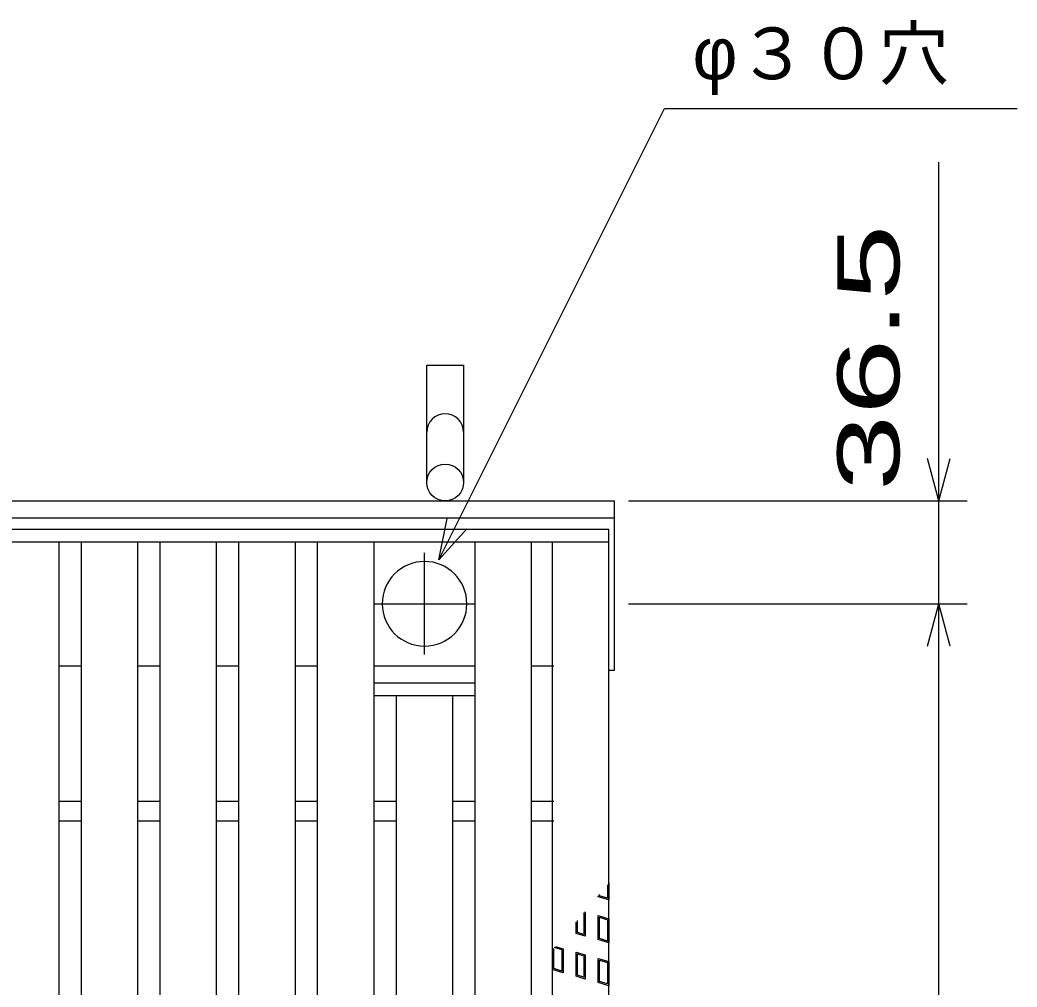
# Model space of a CAD drawing. Units: millimetres, scale not verified. Extents: x -1820 to 1731, y -1282 to 1054.
# Drawn here: x -560.7 to -207.3, y 191.1 to 534 of the extents above; entities that cross this region are included whole.
import ezdxf
from ezdxf.enums import TextEntityAlignment as Align

# ---------------------------------------------------------------- set-up
doc = ezdxf.new("R2010")
doc.units = ezdxf.units.MM
doc.header["$LTSCALE"] = 10
doc.linetypes.add('CHAIN', pattern=[18.5, 12, -1.5, 3.5, -1.5])
for name, color, linetype, lineweight in [('16', 3, 'Continuous', 25), ('17', 3, 'Continuous', 25), ('19', 6, 'Continuous', 25), ('22', 2, 'Continuous', 25)]:
    doc.layers.add(name, color=color, linetype=linetype, lineweight=lineweight)
doc.styles.add('ベクトル', font='')
doc.styles.get('ベクトル').set_extended_font_data('ベクトル')

msp = doc.modelspace()

# ---------------------------------------------------------------- linework, layer by layer
at = {"layer": '16'}
for p, q in [((-1348, 353.5), (-352, 353.5)), ((-352, 349), (-352, 353.5)), ((-1348, 349), (-352, 349)), ((-566.8, 349), (-546.8, 349)), ((-546.8, -42), (-546.8, 349)), ((-538.9, -42), (-538.9, 349)), ((-538.9, 349), (-518.9, 349)), ((-518.9, -42), (-518.9, 349)), ((-511, -42), (-511, 349)), ((-511, 349), (-491, 349)), ((-491, -42), (-491, 349)), ((-483.1, -42), (-483.1, 349)), ((-483.1, 349), (-463.1, 349)), ((-463.1, -42), (-463.1, 349)), ((-455.2, -42), (-455.2, 349)), ((-455.2, 349), (-435.2, 349)), ((-435.2, -42), (-435.2, 349)), ((-399.4, -42), (-399.4, 349)), ((-399.4, 349), (-379.4, 349)), ((-379.4, -42), (-379.4, 349)), ((-372, -42), (-372, 349)), ((-372, 349), (-352, 349)), ((-352, -42), (-352, 349)), ((-546.8, 305), (-538.9, 305)), ((-518.9, 305), (-511, 305)), ((-491, 305), (-483.1, 305)), ((-463.1, 305), (-455.2, 305)), ((-435.2, 305), (-399.4, 305)), ((-379.4, 305), (-371.5, 305)), ((-435.2, 299), (-399.4, 299)), ((-435.2, 294.5), (-435.2, 299)), ((-399.4, 294.5), (-399.4, 299)), ((-435.2, 294.5), (-399.4, 294.5)), ((-427.3, 12.5), (-427.3, 294.5)), ((-427.3, 294.5), (-407.3, 294.5)), ((-407.3, 12.5), (-407.3, 294.5)), ((-546.8, 257), (-538.9, 257)), ((-518.9, 257), (-511, 257)), ((-491, 257), (-483.1, 257)), ((-463.1, 257), (-455.2, 257)), ((-435.2, 257), (-427.3, 257)), ((-407.3, 257), (-399.4, 257)), ((-379.4, 257), (-371.5, 257)), ((-546.8, 250), (-538.9, 250)), ((-518.9, 250), (-511, 250)), ((-491, 250), (-483.1, 250)), ((-463.1, 250), (-455.2, 250)), ((-435.2, 250), (-427.3, 250)), ((-407.3, 250), (-399.4, 250)), ((-379.4, 250), (-371.5, 250))]:
    msp.add_line(p, q, dxfattribs=at)
at = {"layer": '16', "linetype": 'CHAIN'}
for p, q in [((-417.3, 309), (-417.3, 345)), ((-435.3, 327), (-399.3, 327))]:
    msp.add_line(p, q, dxfattribs=at)
at = {"layer": '16'}
for start, end in [(90, 270), (270, 90)]:
    msp.add_arc((-417.3, 327), 15, start, end, dxfattribs=at)
at = {"layer": '17'}
for p, q in [((-352.47, 227.35), (-352.47, 222.64)), ((-352, 227.91), (-352, 222)), ((-355.8, 223.14), (-355.8, 223.42)), ((-352, 222), (-355.8, 223.14)), ((-355.32, 223.49), (-355.32, 223.98)), ((-352.47, 222.64), (-355.32, 223.49)), ((-360.91, 217.38), (-360.86, 217.36)), ((-360.86, 217.36), (-360.86, 209.8)), ((-360.57, 217.77), (-360.38, 217.72)), ((-360.38, 217.72), (-360.38, 209.17)), ((-355.8, 216.49), (-352, 215.35)), ((-355.8, 207.94), (-355.8, 216.49)), ((-355.32, 215.85), (-352.47, 215)), ((-355.32, 208.29), (-355.32, 215.85)), ((-363.61, 210.13), (-363.61, 214.17)), ((-363.14, 210.49), (-363.14, 214.74)), ((-352.47, 215), (-352.47, 207.44)), ((-352, 215.35), (-352, 206.8)), ((-360.38, 209.17), (-363.61, 210.13)), ((-360.86, 209.8), (-363.14, 210.49)), ((-368.67, 204.36), (-371.26, 205.13)), ((-370.93, 205.53), (-368.2, 204.71)), ((-352, 206.8), (-355.8, 207.94)), ((-352.47, 207.44), (-355.32, 208.29)), ((-371.52, 197.65), (-371.52, 204.82)), ((-368.67, 204.36), (-368.67, 196.8)), ((-368.2, 204.71), (-368.2, 196.16)), ((-363.61, 203.48), (-360.38, 202.52)), ((-363.61, 194.93), (-363.61, 203.48)), ((-363.14, 202.85), (-360.86, 202.16)), ((-363.14, 195.29), (-363.14, 202.85)), ((-360.86, 202.16), (-360.86, 194.6)), ((-360.38, 202.52), (-360.38, 193.97)), ((-355.8, 201.29), (-352, 200.15)), ((-355.8, 192.74), (-355.8, 201.29)), ((-355.32, 200.65), (-352.47, 199.8)), ((-355.32, 193.09), (-355.32, 200.65)), ((-352.47, 199.8), (-352.47, 192.24)), ((-352, 200.15), (-352, 191.6)), ((-368.2, 196.16), (-372, 197.3)), ((-368.67, 196.8), (-371.52, 197.65)), ((-360.38, 193.97), (-363.61, 194.93)), ((-360.86, 194.6), (-363.14, 195.29)), ((-352, 191.6), (-355.8, 192.74)), ((-352.47, 192.24), (-355.32, 193.09))]:
    msp.add_line(p, q, dxfattribs=at)
at = {"layer": '19'}
for p, q in [((-416.5, 370), (-416.5, 411.62)), ((-416.5, 411.62), (-403.5, 411.62)), ((-403.5, 411.62), (-403.5, 370)), ((-1350, 363.5), (-350, 363.5)), ((-350, 303.5), (-350, 363.5)), ((-1350, 357.5), (-350, 357.5)), ((-352, 303.5), (-350, 303.5))]:
    msp.add_line(p, q, dxfattribs=at)
msp.add_circle((-410, 370), 6.5, dxfattribs=at)
msp.add_arc((-410, 387.84), 6.5, 0, 180, dxfattribs=at)
at = {"layer": '22', "color": 4}
for p, q in [((-412.3, 342.6), (-332.3, 502.6)), ((-332.3, 502.6), (-207.3, 502.6)), ((-235, 363.5), (-235, 483.5)), ((-235, 363.5), (-239, 378.5)), ((-235, 363.5), (-231, 378.5)), ((-345, 363.5), (-225, 363.5)), ((-235, 327), (-235, 363.5)), ((-412.3, 342.6), (-409.3, 357.2)), ((-412.3, 342.6), (-402.3, 353.6)), ((-345, 327), (-225, 327)), ((-239, 312), (-235, 327)), ((-231, 312), (-235, 327)), ((-235, -20), (-235, 327))]:
    msp.add_line(p, q, dxfattribs=at)

# ---------------------------------------------------------------- texts
at = {"layer": '22', "style": 'ベクトル'}
msp.add_text('φ３０穴', height=18.33, dxfattribs=at).set_placement((-322.3, 522.1), align=Align.MIDDLE_LEFT)
at = {"layer": '22', "style": 'ベクトル', "width": 1.65}
msp.add_text(' 36.5 ', height=21.99, rotation=90, dxfattribs=at).set_placement((-260, 353.5), align=Align.MIDDLE_LEFT)

doc.saveas('drawing.dxf')
